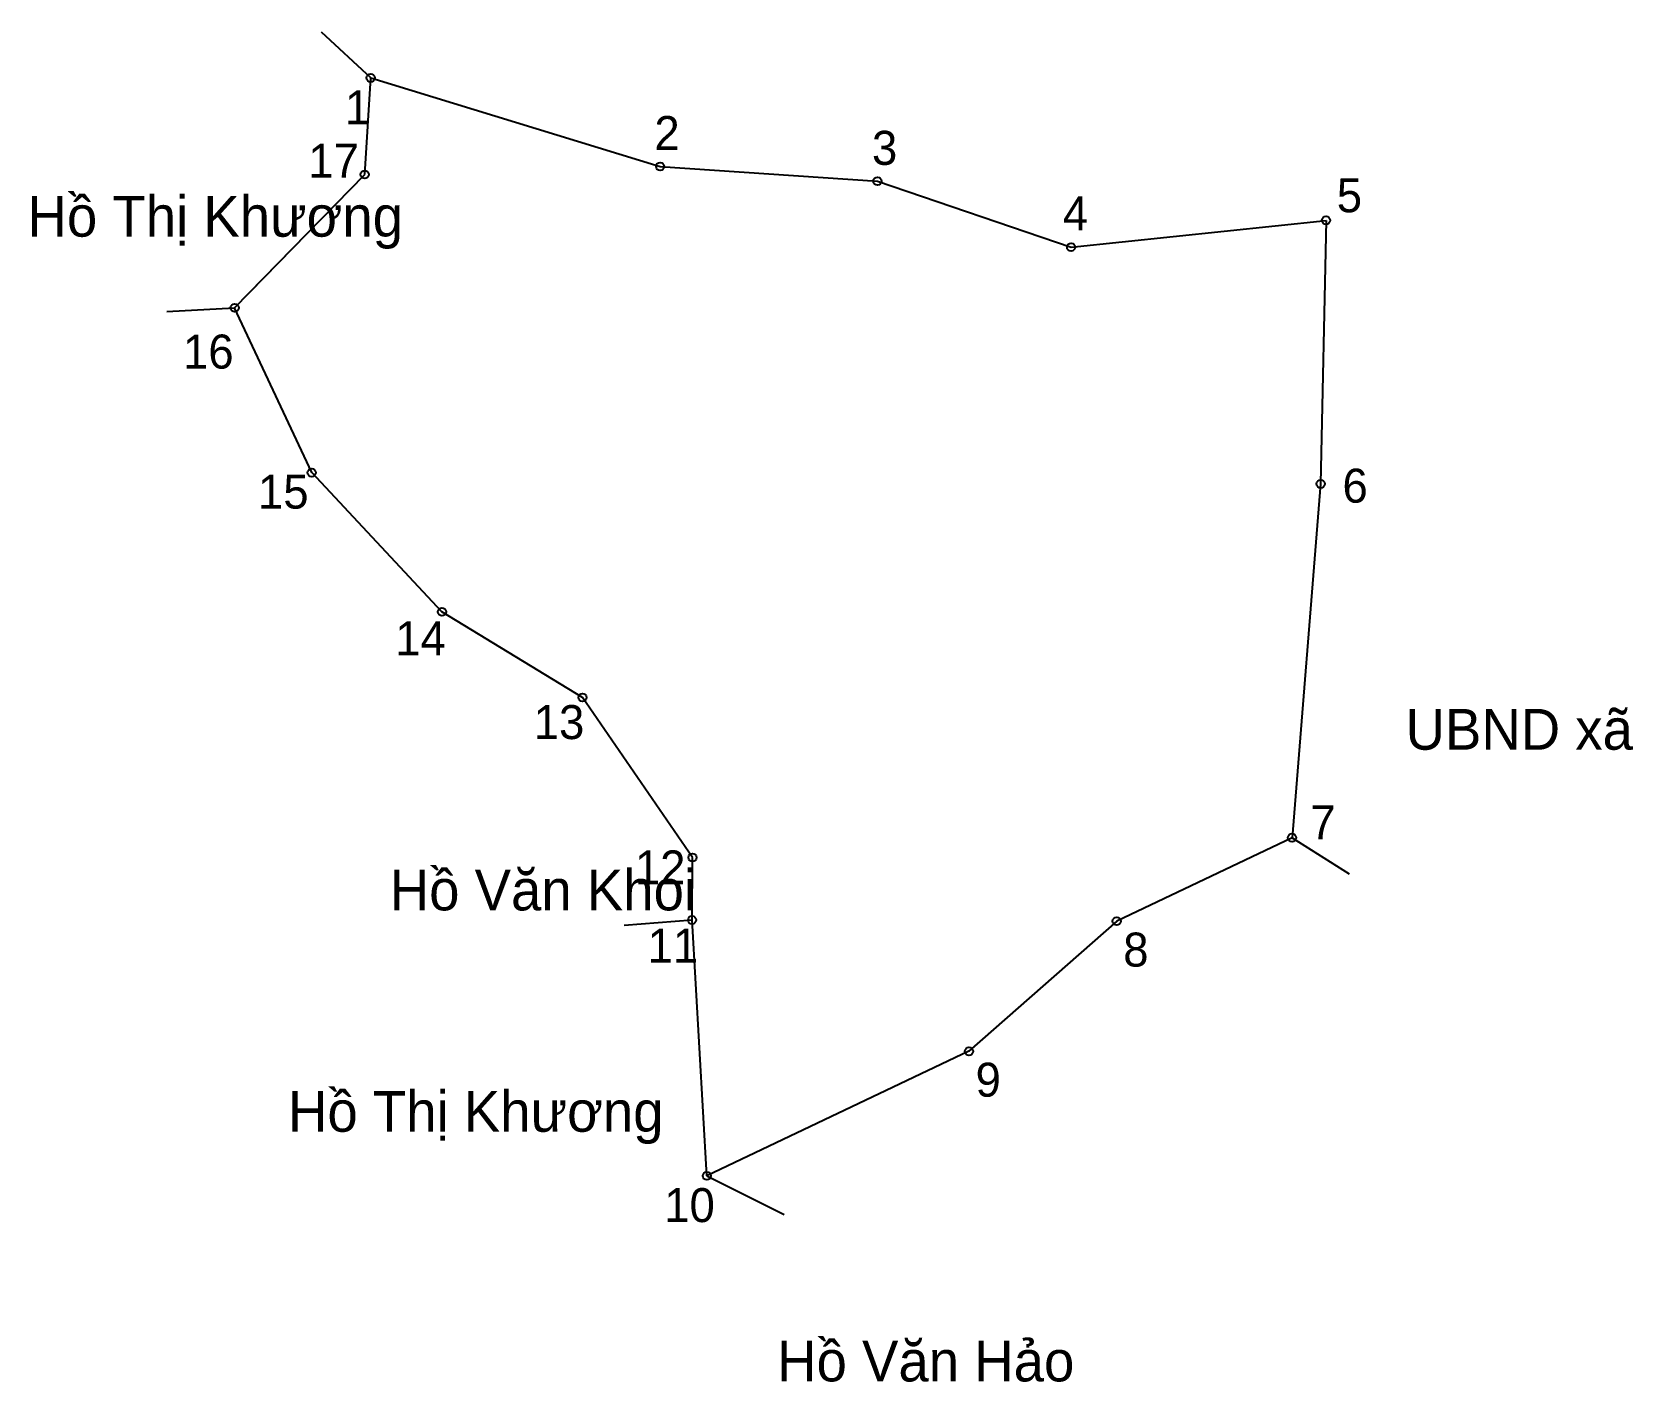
# Model space of a CAD drawing. Extents: x 547353 to 547585, y 1826274 to 1826470.
import ezdxf

# ---------------------------------------------------------------- set-up
doc = ezdxf.new("R2010")
doc.units = 0
for name, color, linetype in [('CanhThua', 7, 'Continuous'), ('MocDinhThua', 7, 'Continuous'), ('RauThua', 7, 'Continuous'), ('SoHieuDinhThua', 7, 'Continuous'), ('TenChuLanCan', 7, 'Continuous')]:
    doc.layers.add(name, color=color, linetype=linetype)

msp = doc.modelspace()

# ---------------------------------------------------------------- linework, layer by layer
at = {"layer": 'CanhThua'}
for p, q in [((547400.99, 1826449.52), (547401.86, 1826463.53)), ((547401.86, 1826463.53), (547443.82, 1826450.68)), ((547443.82, 1826450.68), (547475.33, 1826448.55)), ((547382.13, 1826430.17), (547400.99, 1826449.52)), ((547475.33, 1826448.55), (547503.41, 1826438.99)), ((547503.41, 1826438.99), (547540.37, 1826442.87)), ((547540.37, 1826442.87), (547539.59, 1826404.64)), ((547393.3, 1826406.28), (547382.13, 1826430.17)), ((547412.19, 1826386.08), (547393.3, 1826406.28)), ((547539.59, 1826404.64), (547535.44, 1826353.33)), ((547432.56, 1826373.67), (547412.19, 1826386.08)), ((547448.52, 1826350.46), (547432.56, 1826373.67)), ((547535.44, 1826353.33), (547510.02, 1826341.21)), ((547448.46, 1826341.39), (547448.52, 1826350.46)), ((547450.59, 1826304.27), (547448.46, 1826341.39)), ((547510.02, 1826341.21), (547488.6, 1826322.34)), ((547488.6, 1826322.34), (547450.59, 1826304.27))]:
    msp.add_line(p, q, dxfattribs=at)
at = {"layer": 'MocDinhThua'}
for centre in [(547401.86, 1826463.53), (547400.99, 1826449.52), (547443.82, 1826450.68), (547475.33, 1826448.55), (547540.37, 1826442.87), (547503.41, 1826438.99), (547382.13, 1826430.17), (547393.3, 1826406.28), (547539.59, 1826404.64), (547412.19, 1826386.08), (547432.56, 1826373.67), (547535.44, 1826353.33), (547448.52, 1826350.46), (547448.46, 1826341.39), (547510.02, 1826341.21), (547488.6, 1826322.34), (547450.59, 1826304.27)]:
    msp.add_circle(centre, 0.592, dxfattribs=at)
at = {"layer": 'RauThua'}
for p, q in [((547394.66, 1826470.19), (547401.86, 1826463.53)), ((547384.4, 1826432.49), (547400.99, 1826449.52)), ((547372.3, 1826429.67), (547382.13, 1826430.17)), ((547535.44, 1826353.33), (547543.74, 1826348.1)), ((547438.63, 1826340.65), (547448.46, 1826341.39)), ((547450.59, 1826304.27), (547461.79, 1826298.68))]:
    msp.add_line(p, q, dxfattribs=at)

# ---------------------------------------------------------------- texts
at = {"layer": 'SoHieuDinhThua'}
for s, height, p in [('1', 4.93, (547398.12, 1826456.79)), ('2', 4.93, (547442.99, 1826453.07)), ('3', 4.93, (547474.54, 1826450.92)), ('17', 4.929, (547392.82, 1826449.05)), ('5', 4.93, (547541.93, 1826444.04)), ('4', 4.93, (547502.21, 1826441.42)), ('16', 4.929, (547374.65, 1826421.37)), ('15', 4.929, (547385.52, 1826401.06)), ('6', 4.93, (547542.76, 1826401.92)), ('14', 4.929, (547405.41, 1826379.79)), ('13', 4.929, (547425.5, 1826367.63)), ('7', 4.93, (547538.09, 1826353.07)), ('12', 4.929, (547440.16, 1826346.55)), ('11', 4.929, (547442.02, 1826335.22)), ('8', 4.93, (547510.97, 1826334.63)), ('9', 4.93, (547489.56, 1826315.76)), ('10', 4.929, (547444.42, 1826297.57))]:
    msp.add_text(s, height=height, dxfattribs=at).set_placement(p)
at = {"layer": 'TenChuLanCan'}
for s, height, p in [('Hồ Thị Khương', 5.9151, (547352.1, 1826440.5)), ('UBND xã', 5.915, (547551.91, 1826366.09)), ('Hồ Văn Khoi', 5.9151, (547404.62, 1826342.78)), ('Hồ Thị Khương', 5.9151, (547389.87, 1826310.67)), ('Hồ Văn Hảo', 5.915, (547460.79, 1826274.46))]:
    msp.add_text(s, height=height, dxfattribs=at).set_placement(p)

doc.saveas('drawing.dxf')
